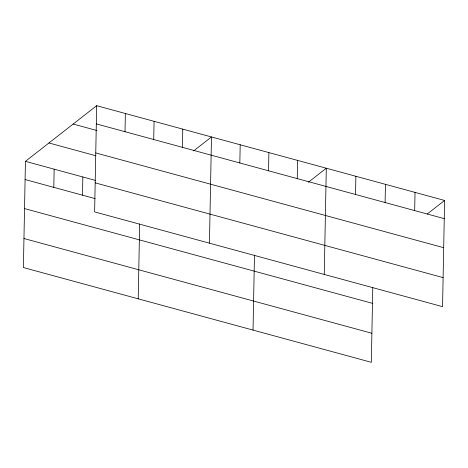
<?xml version="1.0" encoding="UTF-8"?>
<svg xmlns="http://www.w3.org/2000/svg" width="468" height="468" viewBox="0 0 468 468"><rect width="100%" height="100%" fill="white"/><g stroke="black" fill="none" stroke-linecap="round" stroke-linejoin="round"><path stroke-width="0.7" d="M96.665 105.686L94.624 211.899L442.558 306.657L444.6 200.444L96.665 105.686L25.442 161.343L23.4 267.556L371.335 362.314L372.774 287.375M53.797 187.364L54.142 169.164M82.497 195.179L82.848 176.98M125.02 131.707L125.365 113.502M138.218 298.83L139.657 223.885M153.726 139.522L154.071 121.317M182.426 147.338L182.777 129.139M209.442 243.167L211.483 136.954L193.576 150.948M239.838 162.975L240.189 144.77M253.036 330.098L254.475 255.154M268.544 170.791L268.889 152.591M297.25 178.612L297.595 160.407M324.26 274.441L326.301 168.223L308.394 182.222M355.528 194.483L355.879 176.278M385.1 202.539L385.451 184.334M414.677 210.588L415.028 192.389M427.249 213.999L444.6 200.444M96.314 123.885L444.249 218.644M73.16 124.055L96.964 130.537M95.759 152.931L443.693 247.689M48.941 142.974L95.852 155.75M25.442 161.343L95.449 180.414M95.179 182.853L443.12 277.612M25.091 179.548L95.103 198.613M24.535 208.593L372.469 303.346M23.956 238.516L371.896 333.269"/></g></svg>
